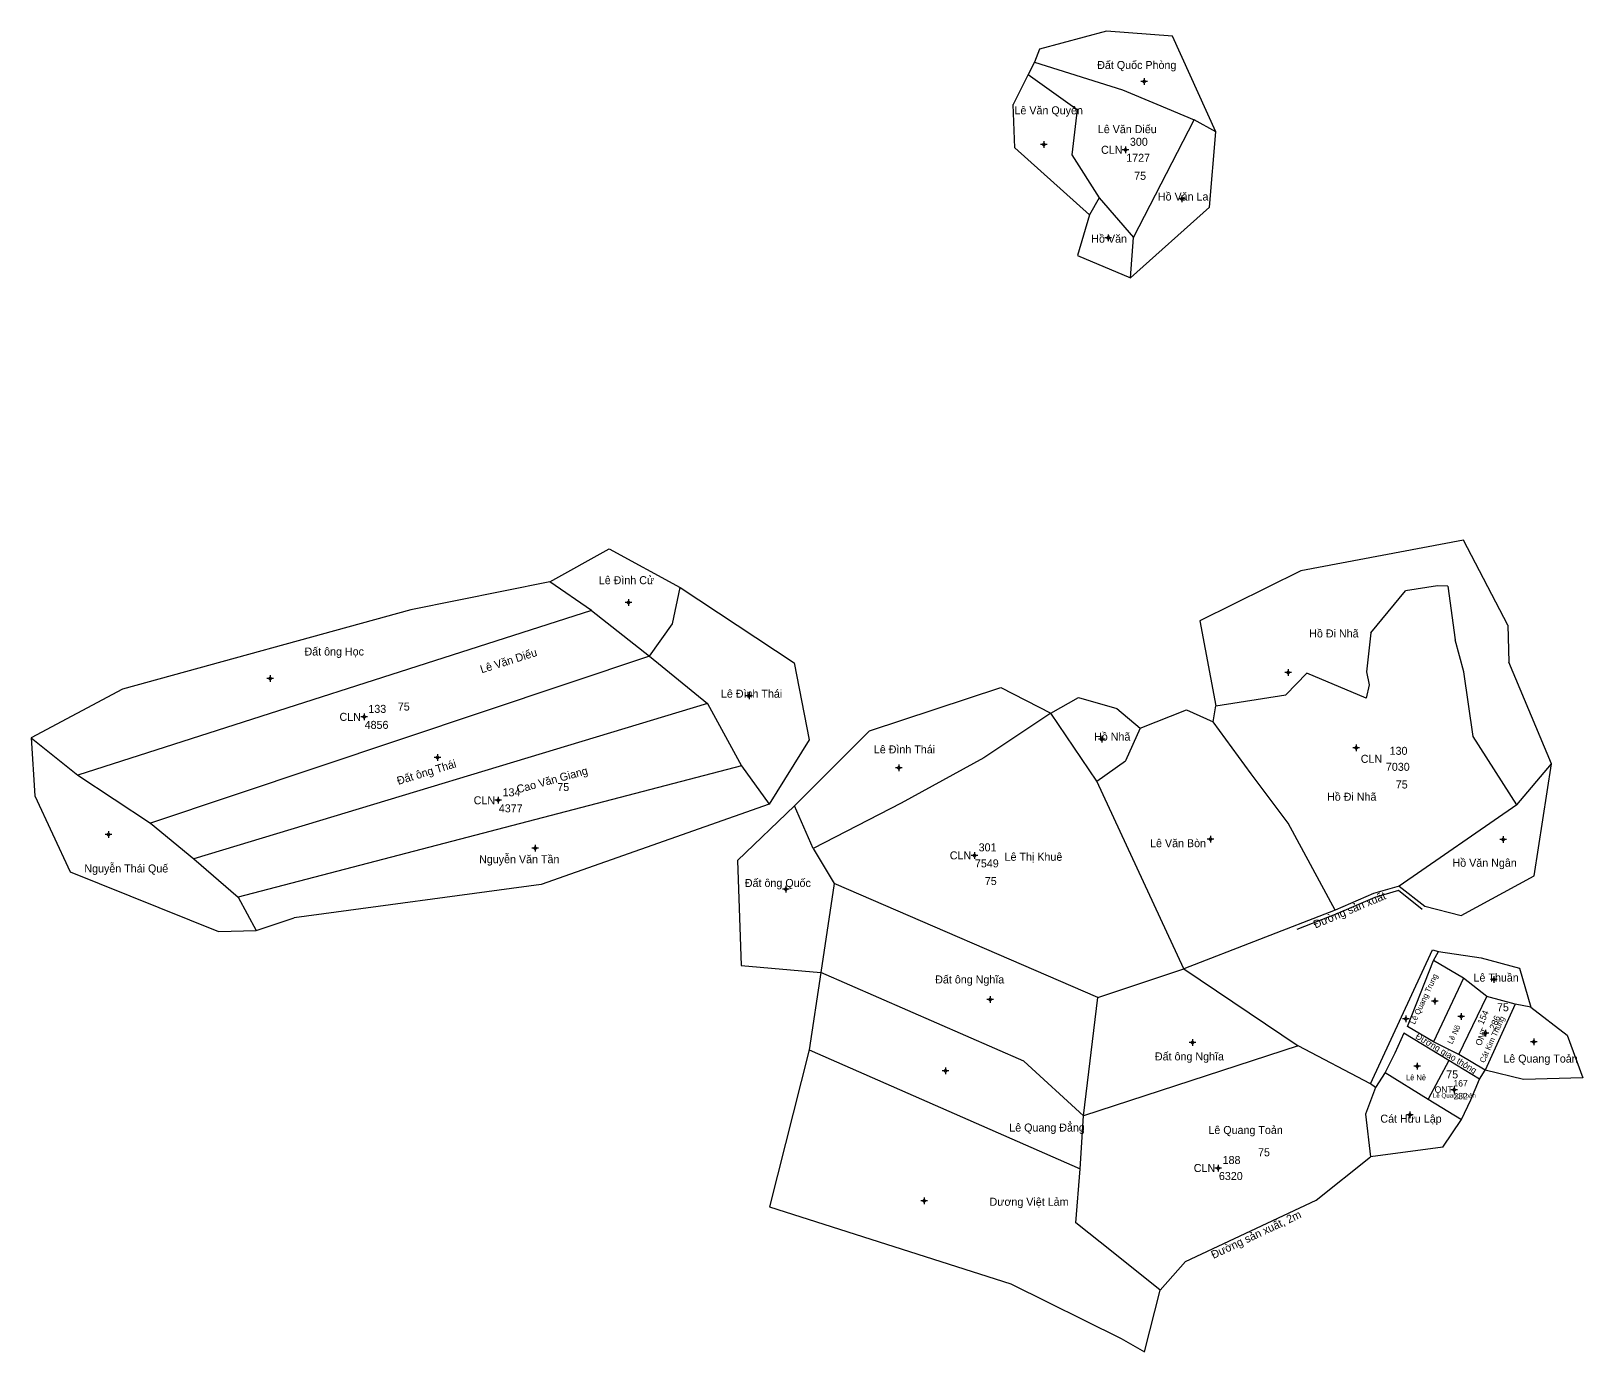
# Model space of a CAD drawing. Extents: x 536635 to 538419, y 1845904 to 1847311.
# Drawn here: x 536979 to 537561, y 1846292 to 1846787 of the extents above; entities that cross this region are included whole.
import ezdxf

# ---------------------------------------------------------------- set-up
doc = ezdxf.new("R2010")
doc.units = 0
for name, color, linetype in [('Level 10', 7, 'Continuous'), ('Level 11', 7, 'Continuous'), ('Level 2', 7, 'Continuous'), ('Level 3', 7, 'Continuous'), ('Level 4', 7, 'Continuous'), ('Level 5', 7, 'Continuous'), ('Level 63', 7, 'Continuous'), ('Level 7', 7, 'Continuous'), ('Level 8', 7, 'Continuous')]:
    doc.layers.add(name, color=color, linetype=linetype)

msp = doc.modelspace()

# ---------------------------------------------------------------- linework, layer by layer
at = {"layer": 'Level 10'}
for p, q in [((537356.87, 1846780.64), (537354.9, 1846775.75)), ((537354.9, 1846775.75), (537352.57, 1846771.08)), ((537352.57, 1846771.08), (537346.95, 1846759.84)), ((537400.8, 1846759.99), (537414.79, 1846754.16)), ((537392, 1846710), (537414.79, 1846754.16)), ((537422.88, 1846749.66), (537414.79, 1846754.16)), ((537379.13, 1846724.85), (537375.51, 1846718.51)), ((537379.13, 1846724.85), (537392, 1846710)), ((537390.98, 1846694.88), (537392, 1846710)), ((537188.92, 1846570.16), (537173.2, 1846580.94)), ((537481.06, 1846561.83), (537494.06, 1846577.63)), ((537509.9, 1846579.38), (537512.7, 1846559.23)), ((537188.92, 1846570.16), (536996.31, 1846508.53)), ((537188.92, 1846570.16), (537210.67, 1846553.04)), ((537416.87, 1846566.29), (537422.91, 1846534.51)), ((537532.42, 1846564.67), (537532.77, 1846550.88)), ((537481.06, 1846561.83), (537479.45, 1846547.26)), ((537515.9, 1846547.26), (537512.7, 1846559.23)), ((537210.67, 1846553.04), (537023.57, 1846490.52)), ((537210.67, 1846553.04), (537232.31, 1846535.37)), ((537449.19, 1846538.55), (537456.98, 1846546.69)), ((537548.79, 1846512.68), (537532.77, 1846550.88)), ((537232.31, 1846535.37), (537039.8, 1846477.1)), ((537232.31, 1846535.37), (537245.09, 1846512.05)), ((537422.91, 1846534.51), (537449.19, 1846538.55)), ((537378.29, 1846506.3), (537361.04, 1846531.7)), ((537394.57, 1846526.08), (537411.9, 1846532.99)), ((537411.9, 1846532.99), (537421.94, 1846528.47)), ((537421.94, 1846528.47), (537422.91, 1846534.51)), ((537394.57, 1846526.08), (537389.11, 1846513.85)), ((536978.77, 1846522.5), (536996.31, 1846508.53)), ((537245.09, 1846512.05), (537056.43, 1846462.78)), ((537245.09, 1846512.05), (537255.48, 1846497.64)), ((537378.29, 1846506.3), (537389.11, 1846513.85)), ((537535.76, 1846497.36), (537548.79, 1846512.68)), ((536996.31, 1846508.53), (537023.57, 1846490.52)), ((537410.98, 1846435.93), (537378.29, 1846506.3)), ((537272, 1846481), (537265, 1846497)), ((537535.76, 1846497.36), (537491.66, 1846466.87)), ((537023.57, 1846490.52), (537039.8, 1846477.1)), ((537467.68, 1846457.92), (537450.07, 1846490.49)), ((537039.8, 1846477.1), (537056.43, 1846462.78)), ((537272, 1846481), (537279.85, 1846467.95)), ((537279.85, 1846467.95), (537274.83, 1846434.49)), ((537378.64, 1846425.17), (537279.85, 1846467.95)), ((537056.43, 1846462.78), (537063.2, 1846450.24)), ((537063.2, 1846450.24), (537077.4, 1846455.07)), ((537467.68, 1846457.92), (537410.98, 1846435.93)), ((537480.96, 1846392.78), (537504.16, 1846443.01)), ((537504.16, 1846443.01), (537506.34, 1846442.44)), ((537504.47, 1846439.02), (537506.34, 1846442.44)), ((537378.64, 1846425.17), (537410.98, 1846435.93)), ((537410.98, 1846435.93), (537453.74, 1846407.05)), ((537515.71, 1846432.4), (537504.47, 1846439.02)), ((537274.83, 1846434.49), (537270.5, 1846405.6)), ((537515.71, 1846432.4), (537504.48, 1846408.51)), ((537524.46, 1846425.59), (537515.71, 1846432.4)), ((537373.26, 1846380.76), (537378.64, 1846425.17)), ((537514.06, 1846403.78), (537524.46, 1846425.59)), ((537535.13, 1846422.71), (537524.46, 1846425.59)), ((537535.13, 1846422.71), (537523.88, 1846397.9)), ((537541.07, 1846421.49), (537535.13, 1846422.71)), ((537453.74, 1846407.05), (537373.26, 1846380.76)), ((537480.96, 1846392.78), (537453.74, 1846407.05)), ((537514.06, 1846403.78), (537504.48, 1846408.51)), ((537270.5, 1846405.6), (537372.04, 1846360.98)), ((537489.99, 1846404.32), (537486.45, 1846397)), ((537510.29, 1846401.55), (537502.58, 1846387.09)), ((537521.77, 1846394.61), (537510.29, 1846401.55)), ((537523.88, 1846397.9), (537514.06, 1846403.78)), ((537486.45, 1846397), (537482.81, 1846391.38)), ((537486.45, 1846397), (537502.58, 1846387.09)), ((537521.77, 1846394.61), (537523.88, 1846397.9)), ((537482.81, 1846391.38), (537480.96, 1846392.78)), ((537518.52, 1846386.81), (537521.77, 1846394.61)), ((537502.58, 1846387.09), (537515.02, 1846379.45)), ((537515.02, 1846379.45), (537518.52, 1846386.81)), ((537372.04, 1846360.98), (537373.26, 1846380.76)), ((537508.08, 1846369.13), (537515.02, 1846379.45)), ((537508.08, 1846369.13), (537480.85, 1846365.4)), ((537402, 1846315.48), (537384.4, 1846329.62)), ((537396.16, 1846292.32), (537402, 1846315.48))]:
    msp.add_line(p, q, dxfattribs=at)
for points in [[(537422.88, 1846749.66), (537406.68, 1846785.48), (537381.88, 1846787.38), (537356.87, 1846780.64)], [(537354.9, 1846775.75), (537387.99, 1846765.33), (537400.8, 1846759.99)], [(537352.57, 1846771.08), (537371, 1846758), (537369, 1846741), (537379.13, 1846724.85)], [(537375.51, 1846718.51), (537347.53, 1846743.67), (537346.95, 1846759.84)], [(537390.98, 1846694.88), (537420.52, 1846721.4), (537422.88, 1846749.66)], [(537375.51, 1846718.51), (537371.1, 1846703.22), (537390.98, 1846694.88)], [(537173.2, 1846580.94), (537195.54, 1846593.31), (537222.11, 1846578.88)], [(537532.42, 1846564.67), (537515.82, 1846596.51), (537454.73, 1846585.12), (537416.87, 1846566.29)], [(537173.2, 1846580.94), (537121.13, 1846570.52), (537013, 1846540.77), (536978.77, 1846522.5)], [(537210.67, 1846553.04), (537219.19, 1846565.21), (537222.11, 1846578.88)], [(537222.11, 1846578.88), (537264.8, 1846550.59), (537270.5, 1846521.74), (537255.48, 1846497.64)], [(537509.9, 1846579.38), (537506.05, 1846579.51), (537494.06, 1846577.63)], [(537479.45, 1846547.26), (537480.43, 1846542.34), (537479.25, 1846537.38), (537456.98, 1846546.69)], [(537535.76, 1846497.36), (537519.35, 1846523), (537515.9, 1846547.26)], [(537265, 1846497), (537293.08, 1846525.15), (537342.32, 1846541.38), (537361.04, 1846531.7)], [(537361.04, 1846531.7), (537371.42, 1846537.66), (537385.84, 1846533.48), (537394.57, 1846526.08)], [(537361.04, 1846531.7), (537336, 1846515), (537305, 1846498), (537272, 1846481)], [(537450.07, 1846490.49), (537436.11, 1846508.96), (537421.94, 1846528.47)], [(536978.77, 1846522.5), (536980.15, 1846500.7), (536993.41, 1846472.28), (537049.08, 1846449.92), (537063.2, 1846450.24)], [(537491.66, 1846466.87), (537501.21, 1846459.38), (537514.89, 1846455.96), (537542.25, 1846470.79), (537548.79, 1846512.68)], [(537255.48, 1846497.64), (537169.98, 1846467.46), (537077.4, 1846455.07)], [(537265, 1846497), (537243.55, 1846476.56), (537244.97, 1846437.16), (537274.83, 1846434.49)], [(537500.28, 1846458.2), (537491.34, 1846465.22), (537482.57, 1846462.69), (537468.25, 1846456.53), (537453.23, 1846450.71)], [(537491.66, 1846466.87), (537482.06, 1846464.11), (537467.68, 1846457.92)], [(537506.34, 1846442.44), (537522.36, 1846440.05), (537536.7, 1846436.15), (537541.07, 1846421.49)], [(537504.48, 1846408.51), (537494.81, 1846414.29), (537504.47, 1846439.02)], [(537373.26, 1846380.76), (537351, 1846401.31), (537274.83, 1846434.49)], [(537541.07, 1846421.49), (537554.66, 1846410.99), (537560.55, 1846395.03), (537538.32, 1846394.46), (537523.88, 1846397.9)], [(537510.29, 1846401.55), (537493.41, 1846411.76), (537489.99, 1846404.32)], [(537270.5, 1846405.6), (537255.58, 1846346.66), (537346.08, 1846317.88), (537387.47, 1846297.36), (537396.16, 1846292.32)], [(537482.81, 1846391.38), (537479.06, 1846381.41), (537480.85, 1846365.4)], [(537384.4, 1846329.62), (537370.43, 1846340.66), (537372.04, 1846360.98)], [(537402, 1846315.48), (537411.49, 1846326.25), (537460.49, 1846349.26), (537480.85, 1846365.4)]]:
    msp.add_lwpolyline(points, dxfattribs=at)
at = {"layer": 'Level 11'}
for p, q in [((537395.485, 1846768.52), (537394.86, 1846768.52)), ((537396.11, 1846769.145), (537395.485, 1846768.52)), ((537395.485, 1846768.52), (537396.11, 1846767.895)), ((537396.11, 1846769.77), (537396.11, 1846769.145)), ((537396.735, 1846768.52), (537396.11, 1846769.145)), ((537396.11, 1846767.895), (537396.735, 1846768.52)), ((537396.11, 1846767.895), (537396.11, 1846767.27)), ((537397.36, 1846768.52), (537396.735, 1846768.52)), ((537357.845, 1846744.8), (537357.22, 1846744.8)), ((537358.47, 1846745.425), (537357.845, 1846744.8)), ((537357.845, 1846744.8), (537358.47, 1846744.175)), ((537358.47, 1846746.05), (537358.47, 1846745.425)), ((537359.095, 1846744.8), (537358.47, 1846745.425)), ((537358.47, 1846744.175), (537359.095, 1846744.8)), ((537359.72, 1846744.8), (537359.095, 1846744.8)), ((537358.47, 1846744.175), (537358.47, 1846743.55)), ((537388.465, 1846742.88), (537387.84, 1846742.88)), ((537389.09, 1846743.505), (537388.465, 1846742.88)), ((537388.465, 1846742.88), (537389.09, 1846742.255)), ((537389.09, 1846744.13), (537389.09, 1846743.505)), ((537389.715, 1846742.88), (537389.09, 1846743.505)), ((537389.09, 1846742.255), (537389.715, 1846742.88)), ((537389.09, 1846742.255), (537389.09, 1846741.63)), ((537390.34, 1846742.88), (537389.715, 1846742.88)), ((537409.515, 1846724.52), (537408.89, 1846724.52)), ((537410.14, 1846725.145), (537409.515, 1846724.52)), ((537409.515, 1846724.52), (537410.14, 1846723.895)), ((537410.14, 1846725.77), (537410.14, 1846725.145)), ((537410.765, 1846724.52), (537410.14, 1846725.145)), ((537410.14, 1846723.895), (537410.765, 1846724.52)), ((537410.14, 1846723.895), (537410.14, 1846723.27)), ((537411.39, 1846724.52), (537410.765, 1846724.52)), ((537381.875, 1846709.86), (537381.25, 1846709.86)), ((537382.5, 1846710.485), (537381.875, 1846709.86)), ((537381.875, 1846709.86), (537382.5, 1846709.235)), ((537382.5, 1846711.11), (537382.5, 1846710.485)), ((537383.125, 1846709.86), (537382.5, 1846710.485)), ((537382.5, 1846709.235), (537383.125, 1846709.86)), ((537383.75, 1846709.86), (537383.125, 1846709.86)), ((537382.5, 1846709.235), (537382.5, 1846708.61)), ((537202.085, 1846573.18), (537201.46, 1846573.18)), ((537202.71, 1846573.805), (537202.085, 1846573.18)), ((537202.085, 1846573.18), (537202.71, 1846572.555)), ((537202.71, 1846574.43), (537202.71, 1846573.805)), ((537203.335, 1846573.18), (537202.71, 1846573.805)), ((537202.71, 1846572.555), (537203.335, 1846573.18)), ((537202.71, 1846572.555), (537202.71, 1846571.93)), ((537203.96, 1846573.18), (537203.335, 1846573.18)), ((537449.405, 1846546.94), (537448.78, 1846546.94)), ((537450.03, 1846547.565), (537449.405, 1846546.94)), ((537449.405, 1846546.94), (537450.03, 1846546.315)), ((537450.03, 1846548.19), (537450.03, 1846547.565)), ((537450.655, 1846546.94), (537450.03, 1846547.565)), ((537450.03, 1846546.315), (537450.655, 1846546.94)), ((537451.28, 1846546.94), (537450.655, 1846546.94)), ((537067.815, 1846544.74), (537067.19, 1846544.74)), ((537068.44, 1846545.365), (537067.815, 1846544.74)), ((537067.815, 1846544.74), (537068.44, 1846544.115)), ((537068.44, 1846545.99), (537068.44, 1846545.365)), ((537069.065, 1846544.74), (537068.44, 1846545.365)), ((537068.44, 1846544.115), (537069.065, 1846544.74)), ((537068.44, 1846544.115), (537068.44, 1846543.49)), ((537069.69, 1846544.74), (537069.065, 1846544.74)), ((537450.03, 1846546.315), (537450.03, 1846545.69)), ((537247.375, 1846538.26), (537246.75, 1846538.26)), ((537248, 1846538.885), (537247.375, 1846538.26)), ((537247.375, 1846538.26), (537248, 1846537.635)), ((537248, 1846539.51), (537248, 1846538.885)), ((537248.625, 1846538.26), (537248, 1846538.885)), ((537248, 1846537.635), (537248.625, 1846538.26)), ((537248, 1846537.635), (537248, 1846537.01)), ((537249.25, 1846538.26), (537248.625, 1846538.26)), ((537102.975, 1846530.34), (537102.35, 1846530.34)), ((537103.6, 1846530.965), (537102.975, 1846530.34)), ((537102.975, 1846530.34), (537103.6, 1846529.715)), ((537103.6, 1846531.59), (537103.6, 1846530.965)), ((537104.225, 1846530.34), (537103.6, 1846530.965)), ((537103.6, 1846529.715), (537104.225, 1846530.34)), ((537103.6, 1846529.715), (537103.6, 1846529.09)), ((537104.85, 1846530.34), (537104.225, 1846530.34)), ((537380.19, 1846523.23), (537380.19, 1846522.605)), ((537379.565, 1846521.98), (537378.94, 1846521.98)), ((537380.19, 1846522.605), (537379.565, 1846521.98)), ((537379.565, 1846521.98), (537380.19, 1846521.355)), ((537380.815, 1846521.98), (537380.19, 1846522.605)), ((537380.19, 1846521.355), (537380.815, 1846521.98)), ((537380.19, 1846521.355), (537380.19, 1846520.73)), ((537381.44, 1846521.98), (537380.815, 1846521.98)), ((537474.935, 1846518.72), (537474.31, 1846518.72)), ((537475.56, 1846519.345), (537474.935, 1846518.72)), ((537474.935, 1846518.72), (537475.56, 1846518.095)), ((537475.56, 1846519.97), (537475.56, 1846519.345)), ((537476.185, 1846518.72), (537475.56, 1846519.345)), ((537475.56, 1846518.095), (537476.185, 1846518.72)), ((537475.56, 1846518.095), (537475.56, 1846517.47)), ((537476.81, 1846518.72), (537476.185, 1846518.72)), ((537130.515, 1846515.07), (537129.89, 1846515.07)), ((537131.14, 1846515.695), (537130.515, 1846515.07)), ((537130.515, 1846515.07), (537131.14, 1846514.445)), ((537131.14, 1846516.32), (537131.14, 1846515.695)), ((537131.765, 1846515.07), (537131.14, 1846515.695)), ((537131.14, 1846514.445), (537131.765, 1846515.07)), ((537131.14, 1846514.445), (537131.14, 1846513.82)), ((537132.39, 1846515.07), (537131.765, 1846515.07)), ((537304.1, 1846511.815), (537303.475, 1846511.19)), ((537304.1, 1846512.44), (537304.1, 1846511.815)), ((537304.725, 1846511.19), (537304.1, 1846511.815)), ((537303.475, 1846511.19), (537302.85, 1846511.19)), ((537303.475, 1846511.19), (537304.1, 1846510.565)), ((537304.1, 1846510.565), (537304.725, 1846511.19)), ((537304.1, 1846510.565), (537304.1, 1846509.94)), ((537305.35, 1846511.19), (537304.725, 1846511.19)), ((537153.9, 1846500.33), (537153.9, 1846499.705)), ((537153.275, 1846499.08), (537152.65, 1846499.08)), ((537153.9, 1846499.705), (537153.275, 1846499.08)), ((537153.275, 1846499.08), (537153.9, 1846498.455)), ((537154.525, 1846499.08), (537153.9, 1846499.705)), ((537153.9, 1846498.455), (537154.525, 1846499.08)), ((537153.9, 1846498.455), (537153.9, 1846497.83)), ((537155.15, 1846499.08), (537154.525, 1846499.08)), ((537007.225, 1846486.21), (537006.6, 1846486.21)), ((537007.85, 1846486.835), (537007.225, 1846486.21)), ((537007.225, 1846486.21), (537007.85, 1846485.585)), ((537007.85, 1846487.46), (537007.85, 1846486.835)), ((537008.475, 1846486.21), (537007.85, 1846486.835)), ((537007.85, 1846485.585), (537008.475, 1846486.21)), ((537007.85, 1846485.585), (537007.85, 1846484.96)), ((537009.1, 1846486.21), (537008.475, 1846486.21)), ((537420.255, 1846484.46), (537419.63, 1846484.46)), ((537420.88, 1846485.085), (537420.255, 1846484.46)), ((537420.255, 1846484.46), (537420.88, 1846483.835)), ((537420.88, 1846485.71), (537420.88, 1846485.085)), ((537421.505, 1846484.46), (537420.88, 1846485.085)), ((537420.88, 1846483.835), (537421.505, 1846484.46)), ((537420.88, 1846483.835), (537420.88, 1846483.21)), ((537422.13, 1846484.46), (537421.505, 1846484.46)), ((537530.005, 1846484.32), (537529.38, 1846484.32)), ((537530.63, 1846484.945), (537530.005, 1846484.32)), ((537530.005, 1846484.32), (537530.63, 1846483.695)), ((537530.63, 1846485.57), (537530.63, 1846484.945)), ((537531.255, 1846484.32), (537530.63, 1846484.945)), ((537530.63, 1846483.695), (537531.255, 1846484.32)), ((537530.63, 1846483.695), (537530.63, 1846483.07)), ((537531.88, 1846484.32), (537531.255, 1846484.32)), ((537167.125, 1846481.14), (537166.5, 1846481.14)), ((537167.75, 1846481.765), (537167.125, 1846481.14)), ((537167.125, 1846481.14), (537167.75, 1846480.515)), ((537167.75, 1846482.39), (537167.75, 1846481.765)), ((537168.375, 1846481.14), (537167.75, 1846481.765)), ((537167.75, 1846480.515), (537168.375, 1846481.14)), ((537167.75, 1846480.515), (537167.75, 1846479.89)), ((537169, 1846481.14), (537168.375, 1846481.14)), ((537331.765, 1846478.44), (537331.14, 1846478.44)), ((537332.39, 1846479.065), (537331.765, 1846478.44)), ((537331.765, 1846478.44), (537332.39, 1846477.815)), ((537332.39, 1846479.69), (537332.39, 1846479.065)), ((537333.015, 1846478.44), (537332.39, 1846479.065)), ((537332.39, 1846477.815), (537333.015, 1846478.44)), ((537332.39, 1846477.815), (537332.39, 1846477.19)), ((537333.64, 1846478.44), (537333.015, 1846478.44)), ((537261.105, 1846465.74), (537260.48, 1846465.74)), ((537261.73, 1846466.365), (537261.105, 1846465.74)), ((537261.105, 1846465.74), (537261.73, 1846465.115)), ((537261.73, 1846466.99), (537261.73, 1846466.365)), ((537262.355, 1846465.74), (537261.73, 1846466.365)), ((537261.73, 1846465.115), (537262.355, 1846465.74)), ((537261.73, 1846465.115), (537261.73, 1846464.49)), ((537262.98, 1846465.74), (537262.355, 1846465.74)), ((537526.485, 1846431.96), (537525.86, 1846431.96)), ((537527.11, 1846432.585), (537526.485, 1846431.96)), ((537526.485, 1846431.96), (537527.11, 1846431.335)), ((537527.11, 1846433.21), (537527.11, 1846432.585)), ((537527.735, 1846431.96), (537527.11, 1846432.585)), ((537527.11, 1846431.335), (537527.735, 1846431.96)), ((537527.11, 1846431.335), (537527.11, 1846430.71)), ((537528.36, 1846431.96), (537527.735, 1846431.96)), ((537337.695, 1846424.36), (537337.07, 1846424.36)), ((537338.32, 1846424.985), (537337.695, 1846424.36)), ((537337.695, 1846424.36), (537338.32, 1846423.735)), ((537338.32, 1846425.61), (537338.32, 1846424.985)), ((537338.945, 1846424.36), (537338.32, 1846424.985)), ((537338.32, 1846423.735), (537338.945, 1846424.36)), ((537339.57, 1846424.36), (537338.945, 1846424.36)), ((537505.08, 1846424.385), (537504.455, 1846423.76)), ((537505.08, 1846425.01), (537505.08, 1846424.385)), ((537505.705, 1846423.76), (537505.08, 1846424.385)), ((537338.32, 1846423.735), (537338.32, 1846423.11)), ((537504.455, 1846423.76), (537503.83, 1846423.76)), ((537504.455, 1846423.76), (537505.08, 1846423.135)), ((537505.08, 1846423.135), (537505.705, 1846423.76)), ((537505.08, 1846423.135), (537505.08, 1846422.51)), ((537506.33, 1846423.76), (537505.705, 1846423.76)), ((537514.93, 1846418.715), (537514.305, 1846418.09)), ((537514.93, 1846419.34), (537514.93, 1846418.715)), ((537515.555, 1846418.09), (537514.93, 1846418.715)), ((537493.465, 1846417.19), (537492.84, 1846417.19)), ((537494.09, 1846417.815), (537493.465, 1846417.19)), ((537493.465, 1846417.19), (537494.09, 1846416.565)), ((537494.09, 1846418.44), (537494.09, 1846417.815)), ((537494.715, 1846417.19), (537494.09, 1846417.815)), ((537494.09, 1846416.565), (537494.715, 1846417.19)), ((537494.09, 1846416.565), (537494.09, 1846415.94)), ((537495.34, 1846417.19), (537494.715, 1846417.19)), ((537514.305, 1846418.09), (537513.68, 1846418.09)), ((537514.305, 1846418.09), (537514.93, 1846417.465)), ((537514.93, 1846417.465), (537515.555, 1846418.09)), ((537514.93, 1846417.465), (537514.93, 1846416.84)), ((537516.18, 1846418.09), (537515.555, 1846418.09)), ((537524.01, 1846412.99), (537524.01, 1846412.365)), ((537413.585, 1846408.34), (537412.96, 1846408.34)), ((537414.21, 1846408.965), (537413.585, 1846408.34)), ((537413.585, 1846408.34), (537414.21, 1846407.715)), ((537414.21, 1846409.59), (537414.21, 1846408.965)), ((537414.835, 1846408.34), (537414.21, 1846408.965)), ((537414.21, 1846407.715), (537414.835, 1846408.34)), ((537414.21, 1846407.715), (537414.21, 1846407.09)), ((537415.46, 1846408.34), (537414.835, 1846408.34)), ((537523.385, 1846411.74), (537522.76, 1846411.74)), ((537524.01, 1846412.365), (537523.385, 1846411.74)), ((537523.385, 1846411.74), (537524.01, 1846411.115)), ((537524.635, 1846411.74), (537524.01, 1846412.365)), ((537524.01, 1846411.115), (537524.635, 1846411.74)), ((537524.01, 1846411.115), (537524.01, 1846410.49)), ((537525.26, 1846411.74), (537524.635, 1846411.74)), ((537541.515, 1846408.58), (537540.89, 1846408.58)), ((537542.14, 1846409.205), (537541.515, 1846408.58)), ((537541.515, 1846408.58), (537542.14, 1846407.955)), ((537542.14, 1846409.83), (537542.14, 1846409.205)), ((537542.765, 1846408.58), (537542.14, 1846409.205)), ((537542.14, 1846407.955), (537542.765, 1846408.58)), ((537542.14, 1846407.955), (537542.14, 1846407.33)), ((537543.39, 1846408.58), (537542.765, 1846408.58)), ((537321.015, 1846397.74), (537320.39, 1846397.74)), ((537321.64, 1846398.365), (537321.015, 1846397.74)), ((537321.015, 1846397.74), (537321.64, 1846397.115)), ((537321.64, 1846398.99), (537321.64, 1846398.365)), ((537322.265, 1846397.74), (537321.64, 1846398.365)), ((537321.64, 1846397.115), (537322.265, 1846397.74)), ((537321.64, 1846397.115), (537321.64, 1846396.49)), ((537322.89, 1846397.74), (537322.265, 1846397.74)), ((537497.765, 1846399.42), (537497.14, 1846399.42)), ((537498.39, 1846400.045), (537497.765, 1846399.42)), ((537497.765, 1846399.42), (537498.39, 1846398.795)), ((537498.39, 1846400.67), (537498.39, 1846400.045)), ((537499.015, 1846399.42), (537498.39, 1846400.045)), ((537498.39, 1846398.795), (537499.015, 1846399.42)), ((537498.39, 1846398.795), (537498.39, 1846398.17)), ((537499.64, 1846399.42), (537499.015, 1846399.42)), ((537511.605, 1846390.5), (537510.98, 1846390.5)), ((537512.23, 1846391.125), (537511.605, 1846390.5)), ((537511.605, 1846390.5), (537512.23, 1846389.875)), ((537512.23, 1846391.75), (537512.23, 1846391.125)), ((537512.855, 1846390.5), (537512.23, 1846391.125)), ((537512.23, 1846389.875), (537512.855, 1846390.5)), ((537512.23, 1846389.875), (537512.23, 1846389.25)), ((537513.48, 1846390.5), (537512.855, 1846390.5)), ((537495.005, 1846381.2), (537494.38, 1846381.2)), ((537495.63, 1846381.825), (537495.005, 1846381.2)), ((537495.005, 1846381.2), (537495.63, 1846380.575)), ((537495.63, 1846382.45), (537495.63, 1846381.825)), ((537496.255, 1846381.2), (537495.63, 1846381.825)), ((537495.63, 1846380.575), (537496.255, 1846381.2)), ((537495.63, 1846380.575), (537495.63, 1846379.95)), ((537496.88, 1846381.2), (537496.255, 1846381.2)), ((537423.225, 1846361.26), (537422.6, 1846361.26)), ((537423.85, 1846361.885), (537423.225, 1846361.26)), ((537423.225, 1846361.26), (537423.85, 1846360.635)), ((537423.85, 1846362.51), (537423.85, 1846361.885)), ((537424.475, 1846361.26), (537423.85, 1846361.885)), ((537423.85, 1846360.635), (537424.475, 1846361.26)), ((537423.85, 1846360.635), (537423.85, 1846360.01)), ((537425.1, 1846361.26), (537424.475, 1846361.26)), ((537312.995, 1846348.96), (537312.37, 1846348.96)), ((537313.62, 1846349.585), (537312.995, 1846348.96)), ((537312.995, 1846348.96), (537313.62, 1846348.335)), ((537313.62, 1846350.21), (537313.62, 1846349.585)), ((537314.245, 1846348.96), (537313.62, 1846349.585)), ((537313.62, 1846348.335), (537314.245, 1846348.96)), ((537314.87, 1846348.96), (537314.245, 1846348.96)), ((537313.62, 1846348.335), (537313.62, 1846347.71))]:
    msp.add_line(p, q, dxfattribs=at)
for centre in [(537396.11, 1846768.52), (537358.47, 1846744.8), (537389.09, 1846742.88), (537410.14, 1846724.52), (537382.5, 1846709.86), (537202.71, 1846573.18), (537450.03, 1846546.94), (537068.44, 1846544.74), (537248, 1846538.26), (537103.6, 1846530.34), (537380.19, 1846521.98), (537475.56, 1846518.72), (537131.14, 1846515.07), (537304.1, 1846511.19), (537153.9, 1846499.08), (537007.85, 1846486.21), (537420.88, 1846484.46), (537530.63, 1846484.32), (537167.75, 1846481.14), (537332.39, 1846478.44), (537261.73, 1846465.74), (537527.11, 1846431.96), (537338.32, 1846424.36), (537505.08, 1846423.76), (537494.09, 1846417.19), (537514.93, 1846418.09), (537414.21, 1846408.34), (537524.01, 1846411.74), (537542.14, 1846408.58), (537321.64, 1846397.74), (537498.39, 1846399.42), (537512.23, 1846390.5), (537495.63, 1846381.2), (537423.85, 1846361.26), (537313.62, 1846348.96)]:
    msp.add_circle(centre, 0.15, dxfattribs=at)

# ---------------------------------------------------------------- texts
at = {"layer": 'Level 2'}
for s, height, p in [('Đất Quốc Phòng', 3, (537378.46, 1846773.16)), ('Lê Văn Quyền', 3, (537347.44, 1846756.17)), ('Lê Văn Diếu', 3, (537378.68, 1846749.11)), ('Hồ Văn La', 3, (537401.2, 1846723.86)), ('Hồ Văn', 3, (537376.23, 1846708.05)), ('Lê Đình Cử', 3, (537191.6, 1846580.07)), ('Hồ Đi Nhã', 3, (537457.94, 1846560.11)), ('Đất ông Học', 3, (537081.28, 1846553.34)), ('Lê Đình Thái', 3, (537237.4, 1846537.54)), ('Hồ Nhã', 3, (537377.27, 1846521.45)), ('Lê Đình Thái', 3, (537294.71, 1846516.66)), ('Hồ Đi Nhã', 3, (537464.61, 1846498.92)), ('Lê Văn Bòn', 3, (537398.27, 1846481.5)), ('Nguyễn Văn Tần', 3, (537146.73, 1846475.5)), ('Lê Thị Khuê', 3, (537343.74, 1846476.41)), ('Hồ Văn Ngân', 3, (537511.65, 1846474.16)), ('Nguyễn Thái Quế', 3, (536998.75, 1846472.02)), ('Đất ông Quốc', 3, (537246.36, 1846466.59)), ('Đất ông Nghĩa', 3, (537317.72, 1846430.43)), ('Lê Thuần', 3, (537519.52, 1846431.13)), ('Đất ông Nghĩa', 3, (537400.09, 1846401.59)), ('Lê Quang Toản', 3, (537530.69, 1846400.77)), ('Lê Nê', 2.1, (537494.2, 1846394.14)), ('Lê Quang Toản', 1.68, (537504.28, 1846387.58)), ('Lê Quang Đẳng', 3, (537345.49, 1846374.92)), ('Cát Hữu Lập', 3, (537484.59, 1846378.25)), ('Lê Quang Toản', 3, (537420.14, 1846374.01)), ('Dương Việt Lảm', 3, (537338.08, 1846347.11))]:
    msp.add_text(s, height=height, dxfattribs=at).set_placement(p)
for s, height, rotation, p in [('Lê Văn Diếu', 2.99976, 17.449236, (537147.69, 1846546.65)), ('Đất ông Thái', 3, 16.8584, (537116.47, 1846504.85)), ('Cao Văn Giang', 3, 15.255119, (537161.26, 1846501.67)), ('Lê Quang Trung', 2.09982, 64.824056, (537497.48, 1846414.92)), ('Lê Nô', 2.1, 64.506947, (537511.52, 1846407.5)), ('Cát Kim Thung', 2.1, 65.611986, (537523.6, 1846400.48))]:
    msp.add_text(s, height=height, rotation=rotation, dxfattribs=at).set_placement(p)
at = {"layer": 'Level 3'}
for s, height, p in [('CLN', 3, (537379.9, 1846741.37)), ('CLN', 3, (537094.41, 1846528.84)), ('CLN', 3, (537477.25, 1846513.12)), ('CLN', 3, (537144.71, 1846497.57)), ('CLN', 3, (537323.19, 1846476.93)), ('ONT', 2.4, (537504.95, 1846389.45)), ('CLN', 3, (537414.65, 1846359.76))]:
    msp.add_text(s, height=height, dxfattribs=at).set_placement(p)
msp.add_text('ONT', height=2.3999, rotation=66.132756, dxfattribs=at).set_placement((537522.25, 1846406.83))
at = {"layer": 'Level 4'}
for s, height, p in [('300', 3, (537390.72, 1846744.37)), ('133', 3, (537105.23, 1846531.84)), ('130', 3, (537488.07, 1846516.12)), ('134', 3, (537155.53, 1846500.57)), ('301', 3, (537334.01, 1846479.93)), ('167', 2.4, (537512, 1846391.81)), ('188', 3, (537425.47, 1846362.76))]:
    msp.add_text(s, height=height, dxfattribs=at).set_placement(p)
msp.add_text('154', height=2.3999, rotation=66.132756, dxfattribs=at).set_placement((537523.14, 1846414.78))
at = {"layer": 'Level 5'}
for s, height, p in [('1727', 3, (537389.32, 1846738.37)), ('4856', 3, (537103.83, 1846525.84)), ('7030', 3, (537486.67, 1846510.12)), ('4377', 3, (537154.13, 1846494.57)), ('7549', 3, (537332.61, 1846473.93)), ('232', 2.4, (537512, 1846387.01)), ('6320', 3, (537424.07, 1846356.76))]:
    msp.add_text(s, height=height, dxfattribs=at).set_placement(p)
msp.add_text('286', height=2.3999, rotation=66.132756, dxfattribs=at).set_placement((537527.53, 1846412.84))
at = {"layer": 'Level 63'}
for p in [(537500.28, 1846458.2), (537500.28, 1846458.2), (537500.28, 1846458.2), (537453.23, 1846450.71), (537453.23, 1846450.71), (537453.23, 1846450.71)]:
    msp.add_text('D', height=0.01, dxfattribs=at).set_placement(p)
at = {"layer": 'Level 7'}
for p in [(537392.31, 1846731.62), (537116.27, 1846532.71), (537490.38, 1846503.5), (537176.05, 1846502.56), (537336.32, 1846467.31), (537528.31, 1846420.01), (537509.29, 1846394.84), (537438.75, 1846365.65)]:
    msp.add_text('75', height=3, dxfattribs=at).set_placement(p)
at = {"layer": 'Level 8'}
for s, height, rotation, p in [('Đường sản xuất', 3, 22.745606, (537460.26, 1846451)), ('Đường giao thông', 2.4, 328.8376, (537497.55, 1846410)), ('Đường sản xuất, 2m', 3, 25.158136, (537422.01, 1846327.17))]:
    msp.add_text(s, height=height, rotation=rotation, dxfattribs=at).set_placement(p)

doc.saveas('drawing.dxf')
